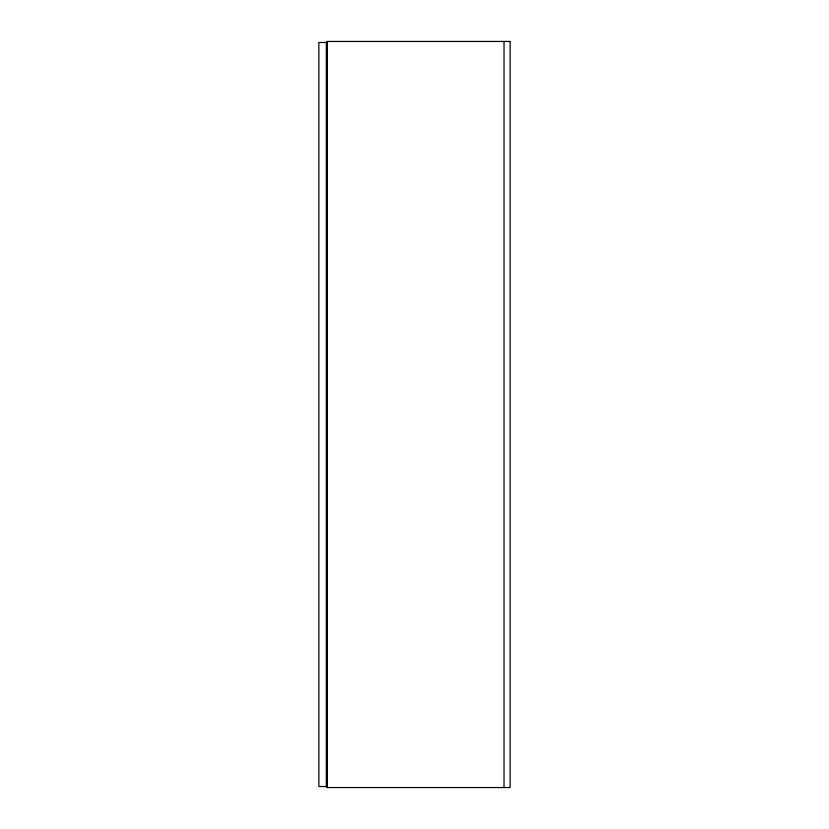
<?xml version="1.0" encoding="UTF-8"?>
<svg xmlns="http://www.w3.org/2000/svg" width="829" height="829" viewBox="0 0 829 829"><rect width="100%" height="100%" fill="white"/><g stroke="black" fill="none" stroke-linecap="round" stroke-linejoin="round"><path stroke-width="1.24" d="M504.032 41.45L504.032 787.55M327.341 41.45L327.341 787.55M510.136 41.45L326.999 41.45L326.999 787.55L510.136 787.55L510.136 41.45M326.325 42.466L318.864 42.466L318.864 786.534L326.325 786.534L326.325 42.466"/></g></svg>
